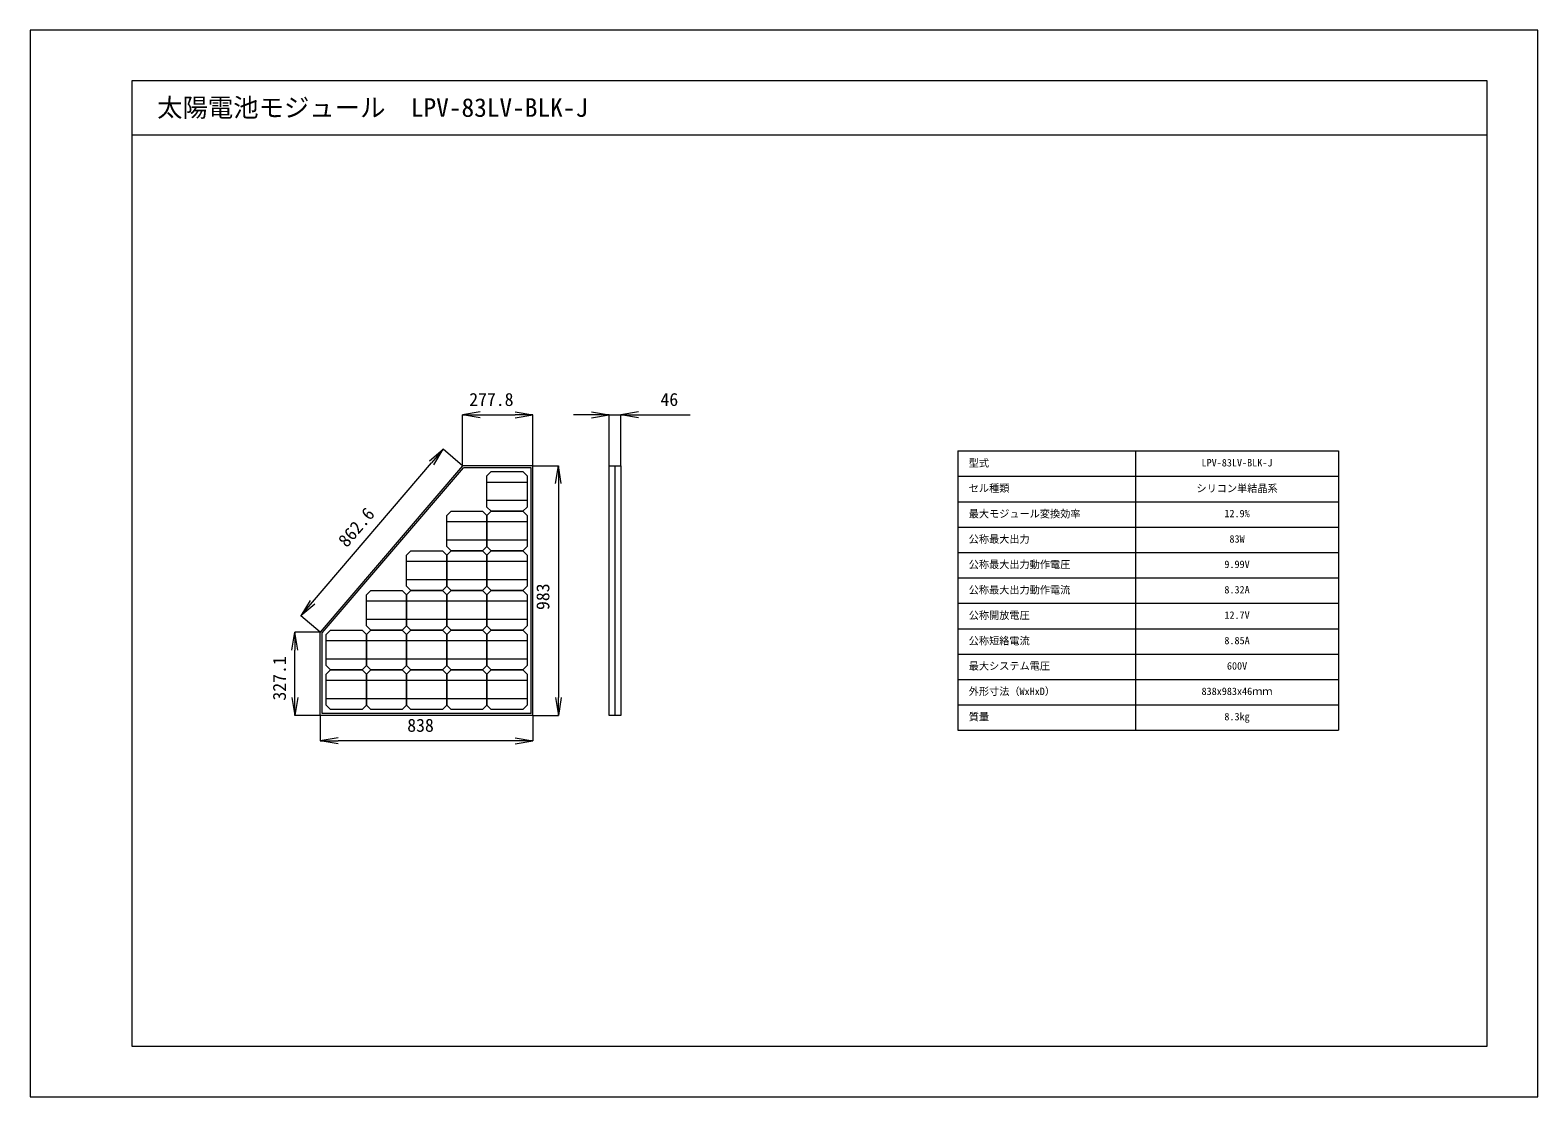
# Model space of a CAD drawing. Units: millimetres, scale not verified. Extents: x -2970 to 2970, y -2100 to 2100.
import ezdxf
from ezdxf.enums import TextEntityAlignment as Align

# ---------------------------------------------------------------- set-up
doc = ezdxf.new("R2010")
doc.units = ezdxf.units.MM
doc.header["$LTSCALE"] = 20
for name, color, linetype, lineweight in [('0-0_0', 7, 'Continuous', 18), ('0-2_用紙枠', 7, 'Continuous', 18), ('0-3_図面枠', 7, 'Continuous', 18)]:
    doc.layers.add(name, color=color, linetype=linetype, lineweight=lineweight)
doc.styles.add('ＭＳ ゴシック', font='')
doc.styles.get('ＭＳ ゴシック').set_extended_font_data('MS Gothic')

msp = doc.modelspace()

# ---------------------------------------------------------------- linework, layer by layer
at = {"layer": '0-0_0'}
for p, q in [((-1059, 596.56), (-989, 584.89)), ((-759, 596.56), (-689, 584.89)), ((-1266.8, 385.01), (-1266.8, 585.25)), ((-1196.8, 573.22), (-1266.8, 584.89)), ((-1196.8, 584.89), (-1059, 584.89)), ((-989, 385.01), (-989, 585.25)), ((-759, 584.89), (-829, 584.89)), ((-689, 385.01), (-689, 585.25)), ((-689, 584.89), (-643, 584.89)), ((-643, 385.01), (-643, 585.25)), ((-573, 573.22), (-643, 584.89)), ((-573, 584.89), (-370.33, 584.89)), ((-1397.17, 404.18), (-1342.84, 449.83)), ((-1266.9, 384.97), (-1343.11, 450.07)), ((685, 443.39), (2185, 443.39)), ((685, 443.39), (685, -656.61)), ((1385, 443.39), (1385, -656.61)), ((2185, 443.39), (2185, -656.61)), ((-1857.58, -152.84), (-1388.3, 396.61)), ((-1819.21, -272.4), (-1263, 377.11)), ((-996.74, 377.11), (-1263, 377.11)), ((-996.74, -590.36), (-996.74, 377.11)), ((-989, -598.11), (-989, 384.89)), ((-988.87, 384.89), (-888.64, 384.89)), ((-900.67, 314.89), (-889, 384.89)), ((-666.97, 384.89), (-666.97, -598.11)), ((-1012.22, 319.5), (-1169.5, 319.5)), ((-889, 314.89), (-889, -528.11)), ((685, 343.39), (2185, 343.39)), ((-1012.22, 247.55), (-1169.5, 247.55)), ((685, 243.39), (2185, 243.39)), ((-1170.47, 163.41), (-1327.8, 163.41)), ((-1012.22, 163.41), (-1169.5, 163.41)), ((685, 143.39), (2185, 143.39)), ((-1170.47, 91.48), (-1327.8, 91.48)), ((-1012.22, 91.48), (-1169.5, 91.48)), ((-1328.88, 7.35), (-1486.1, 7.35)), ((-1170.47, 7.35), (-1327.8, 7.35)), ((-1012.22, 7.35), (-1169.5, 7.35)), ((685, 43.39), (2185, 43.39)), ((685, -56.61), (2185, -56.61)), ((-1328.88, -64.58), (-1486.1, -64.58)), ((-1170.47, -64.58), (-1327.8, -64.58)), ((-1012.22, -64.58), (-1169.5, -64.58)), ((-1848.71, -160.41), (-1903.04, -206.07)), ((-1487.12, -148.68), (-1644.4, -148.68)), ((-1328.88, -148.68), (-1486.1, -148.68)), ((-1170.47, -148.68), (-1327.8, -148.68)), ((-1012.22, -148.68), (-1169.5, -148.68)), ((685, -156.61), (2185, -156.61)), ((-1827.1, -270.93), (-1903.31, -205.83)), ((-1487.12, -220.63), (-1644.4, -220.63)), ((-1328.88, -220.63), (-1486.1, -220.63)), ((-1170.47, -220.63), (-1327.8, -220.63)), ((-1012.22, -220.63), (-1169.5, -220.63)), ((-1938.67, -341.01), (-1927, -271.01)), ((-1827.12, -271.01), (-1927.36, -271.01)), ((685, -256.61), (2185, -256.61)), ((-1927, -528.11), (-1927, -341.01)), ((-1645.43, -304.78), (-1802.65, -304.78)), ((-1487.12, -304.78), (-1644.4, -304.78)), ((-1328.88, -304.78), (-1486.1, -304.78)), ((-1170.47, -304.78), (-1327.8, -304.78)), ((-1012.22, -304.78), (-1169.5, -304.78)), ((-1645.43, -376.7), (-1802.65, -376.7)), ((-1487.12, -376.7), (-1644.4, -376.7)), ((-1328.88, -376.7), (-1486.1, -376.7)), ((-1170.47, -376.7), (-1327.8, -376.7)), ((-1012.22, -376.7), (-1169.5, -376.7)), ((685, -356.61), (2185, -356.61)), ((-1645.43, -460.82), (-1802.65, -460.82)), ((-1487.12, -460.82), (-1644.4, -460.82)), ((-1328.88, -460.82), (-1486.1, -460.82)), ((-1170.47, -460.82), (-1327.8, -460.82)), ((-1012.22, -460.82), (-1169.5, -460.82)), ((685, -456.61), (2185, -456.61)), ((-1915.33, -528.11), (-1927, -598.11)), ((-1645.43, -532.73), (-1802.65, -532.73)), ((-1487.12, -532.73), (-1644.4, -532.73)), ((-1328.88, -532.73), (-1486.1, -532.73)), ((-1170.47, -532.73), (-1327.8, -532.73)), ((-1012.22, -532.73), (-1169.5, -532.73)), ((-877.33, -528.11), (-889, -598.11)), ((685, -556.61), (2185, -556.61)), ((-1827.12, -598.11), (-1927.36, -598.11)), ((-1827, -598.24), (-1827, -698.47)), ((-989, -598.24), (-989, -698.47)), ((-988.87, -598.11), (-888.64, -598.11)), ((-1757, -709.78), (-1827, -698.11)), ((-1059, -698.11), (-1757, -698.11)), ((-1059, -686.44), (-989, -698.11)), ((685, -656.61), (2185, -656.61))]:
    msp.add_line(p, q, dxfattribs=at)
for points in [[(-1196.8, 596.56), (-1266.8, 584.89), (-1196.8, 584.89)], [(-573, 596.56), (-643, 584.89), (-573, 584.89)], [(-1059, 573.22), (-989, 584.89), (-1059, 584.89)], [(-759, 573.22), (-689, 584.89), (-759, 584.89)], [(-1379.43, 389.03), (-1342.84, 449.83), (-1388.3, 396.61)], [(-989, 384.89), (-1266.8, 384.89), (-1827, -271.01)], [(-877.33, 314.89), (-889, 384.89), (-889, 314.89)], [(-1866.45, -145.26), (-1903.04, -206.07), (-1857.58, -152.84)], [(-1915.33, -341.01), (-1927, -271.01), (-1927, -341.01)], [(-989, -598.11), (-1827, -598.11), (-1827, -271.01)], [(-996.74, -590.36), (-1819.21, -590.36), (-1819.21, -272.4)], [(-1938.67, -528.11), (-1927, -598.11), (-1927, -528.11)], [(-900.67, -528.11), (-889, -598.11), (-889, -528.11)], [(-1757, -686.44), (-1827, -698.11), (-1757, -698.11)], [(-1059, -709.78), (-989, -698.11), (-1059, -698.11)]]:
    msp.add_lwpolyline(points, dxfattribs=at)
for points in [[(-1170.32, 222.45), (-1170.32, 344.66), (-1153.3, 361.6), (-1029.04, 361.6), (-1012.02, 344.66), (-1012.02, 222.45), (-1029.04, 205.53), (-1153.3, 205.53)], [(-643, 384.89), (-643, -598.11), (-689, -598.11), (-689, 384.89)], [(-1328.62, 66.4), (-1328.62, 188.61), (-1311.65, 205.53), (-1187.39, 205.53), (-1170.32, 188.61), (-1170.32, 66.4), (-1187.39, 49.48), (-1311.65, 49.48)], [(-1170.32, 66.4), (-1170.32, 188.61), (-1153.3, 205.53), (-1029.04, 205.53), (-1012.02, 188.61), (-1012.02, 66.4), (-1029.04, 49.48), (-1153.3, 49.48)], [(-1486.92, -89.67), (-1486.92, 32.53), (-1469.9, 49.48), (-1345.69, 49.48), (-1328.62, 32.53), (-1328.62, -89.67), (-1345.69, -106.6), (-1469.9, -106.6)], [(-1328.62, -89.67), (-1328.62, 32.53), (-1311.65, 49.48), (-1187.39, 49.48), (-1170.32, 32.53), (-1170.32, -89.67), (-1187.39, -106.6), (-1311.65, -106.6)], [(-1170.32, -89.67), (-1170.32, 32.53), (-1153.3, 49.48), (-1029.04, 49.48), (-1012.02, 32.53), (-1012.02, -89.67), (-1029.04, -106.6), (-1153.3, -106.6)], [(-1645.17, -245.72), (-1645.17, -123.51), (-1628.15, -106.6), (-1503.94, -106.6), (-1486.92, -123.51), (-1486.92, -245.72), (-1503.94, -262.66), (-1628.15, -262.66)], [(-1486.92, -245.72), (-1486.92, -123.51), (-1469.9, -106.6), (-1345.69, -106.6), (-1328.62, -123.51), (-1328.62, -245.72), (-1345.69, -262.66), (-1469.9, -262.66)], [(-1328.62, -245.72), (-1328.62, -123.51), (-1311.65, -106.6), (-1187.39, -106.6), (-1170.32, -123.51), (-1170.32, -245.72), (-1187.39, -262.66), (-1311.65, -262.66)], [(-1170.32, -245.72), (-1170.32, -123.51), (-1153.3, -106.6), (-1029.04, -106.6), (-1012.02, -123.51), (-1012.02, -245.72), (-1029.04, -262.66), (-1153.3, -262.66)], [(-1803.42, -401.77), (-1803.42, -279.57), (-1786.4, -262.66), (-1662.19, -262.66), (-1645.17, -279.57), (-1645.17, -401.77), (-1662.19, -418.68), (-1786.4, -418.68)], [(-1645.17, -401.77), (-1645.17, -279.57), (-1628.15, -262.66), (-1503.94, -262.66), (-1486.92, -279.57), (-1486.92, -401.77), (-1503.94, -418.68), (-1628.15, -418.68)], [(-1486.92, -401.77), (-1486.92, -279.57), (-1469.9, -262.66), (-1345.69, -262.66), (-1328.62, -279.57), (-1328.62, -401.77), (-1345.69, -418.68), (-1469.9, -418.68)], [(-1328.62, -401.77), (-1328.62, -279.57), (-1311.65, -262.66), (-1187.39, -262.66), (-1170.32, -279.57), (-1170.32, -401.77), (-1187.39, -418.68), (-1311.65, -418.68)], [(-1170.32, -401.77), (-1170.32, -279.57), (-1153.3, -262.66), (-1029.04, -262.66), (-1012.02, -279.57), (-1012.02, -401.77), (-1029.04, -418.68), (-1153.3, -418.68)], [(-1803.42, -557.85), (-1803.42, -435.62), (-1786.4, -418.68), (-1662.19, -418.68), (-1645.17, -435.62), (-1645.17, -557.85), (-1662.19, -574.76), (-1786.4, -574.76)], [(-1645.17, -557.85), (-1645.17, -435.62), (-1628.15, -418.68), (-1503.94, -418.68), (-1486.92, -435.62), (-1486.92, -557.85), (-1503.94, -574.76), (-1628.15, -574.76)], [(-1486.92, -557.85), (-1486.92, -435.62), (-1469.9, -418.68), (-1345.69, -418.68), (-1328.62, -435.62), (-1328.62, -557.85), (-1345.69, -574.76), (-1469.9, -574.76)], [(-1328.62, -557.85), (-1328.62, -435.62), (-1311.65, -418.68), (-1187.39, -418.68), (-1170.32, -435.62), (-1170.32, -557.85), (-1187.39, -574.76), (-1311.65, -574.76)], [(-1170.32, -557.85), (-1170.32, -435.62), (-1153.3, -418.68), (-1029.04, -418.68), (-1012.02, -435.62), (-1012.02, -557.85), (-1029.04, -574.76), (-1153.3, -574.76)]]:
    msp.add_lwpolyline(points, close=True, dxfattribs=at)
at = {"layer": '0-2_用紙枠'}
msp.add_lwpolyline([(-2970, -2100), (2970, -2100), (2970, 2100), (-2970, 2100)], close=True, dxfattribs=at)
at = {"layer": '0-3_図面枠'}
msp.add_line((2770, 1686.78), (-2570, 1686.78), dxfattribs=at)
msp.add_lwpolyline([(2770, -1900), (2770, 1900), (-2570, 1900), (-2570, -1900)], close=True, dxfattribs=at)

# ---------------------------------------------------------------- texts
at = {"layer": '0-0_0', "style": 'ＭＳ ゴシック'}
for s, height, p in [('277.8', 51.32, (-1240.26, 604.89)), ('46', 51.32, (-486.58, 604.89)), ('  型式', 29.33, (688, 371.91)), ('LPV-83LV-BLK-J', 29.33, (1645, 373.39)), ('  セル種類', 29.33, (688, 272.93)), ('シリコン単結晶系', 29.33, (1625, 272.25)), ('  最大モジュール変換効率', 29.33, (688, 172.25)), ('12.9%', 29.33, (1735, 173.39)), ('  公称最大出力', 29.33, (688, 72.48)), ('83W', 29.33, (1755, 73.39)), ('  公称最大出力動作電圧', 29.33, (688, -27.41)), ('9.99V', 29.33, (1735, -26.61)), ('  公称最大出力動作電流', 29.33, (688, -127.41)), ('8.32A', 29.33, (1735, -126.61)), ('  公称開放電圧', 29.33, (688, -227.52)), ('12.7V', 29.33, (1735, -226.61)), ('  公称短絡電流', 29.33, (688, -327.75)), ('8.85A', 29.33, (1735, -326.61)), ('  最大システム電圧', 29.33, (688, -427.07)), ('600V', 29.33, (1745, -426.61)), ('  外形寸法（WxHxD）', 29.33, (688, -526.95)), ('838x983x46ｍｍ', 29.33, (1645, -526.61)), ('  質量', 29.33, (688, -626.95)), ('8.3㎏', 29.33, (1735, -626.27)), ('838', 51.32, (-1484.36, -678.11))]:
    msp.add_text(s, height=height, dxfattribs=at).set_placement(p, align=Align.BOTTOM_LEFT)
for s, rotation, p in [('862.6', 49.5, (-1710.73, 49.89)), ('983', 90, (-909, -183.17)), ('327.1', 90, (-1947, -539.76))]:
    msp.add_text(s, height=51.32, rotation=rotation, dxfattribs=at).set_placement(p, align=Align.BOTTOM_LEFT)
at = {"layer": '0-3_図面枠', "style": 'ＭＳ ゴシック'}
msp.add_text('太陽電池モジュール\u3000LPV-83LV-BLK-J', height=73.31, dxfattribs=at).set_placement((-2470, 1736.78), align=Align.BOTTOM_LEFT)

doc.saveas('drawing.dxf')
